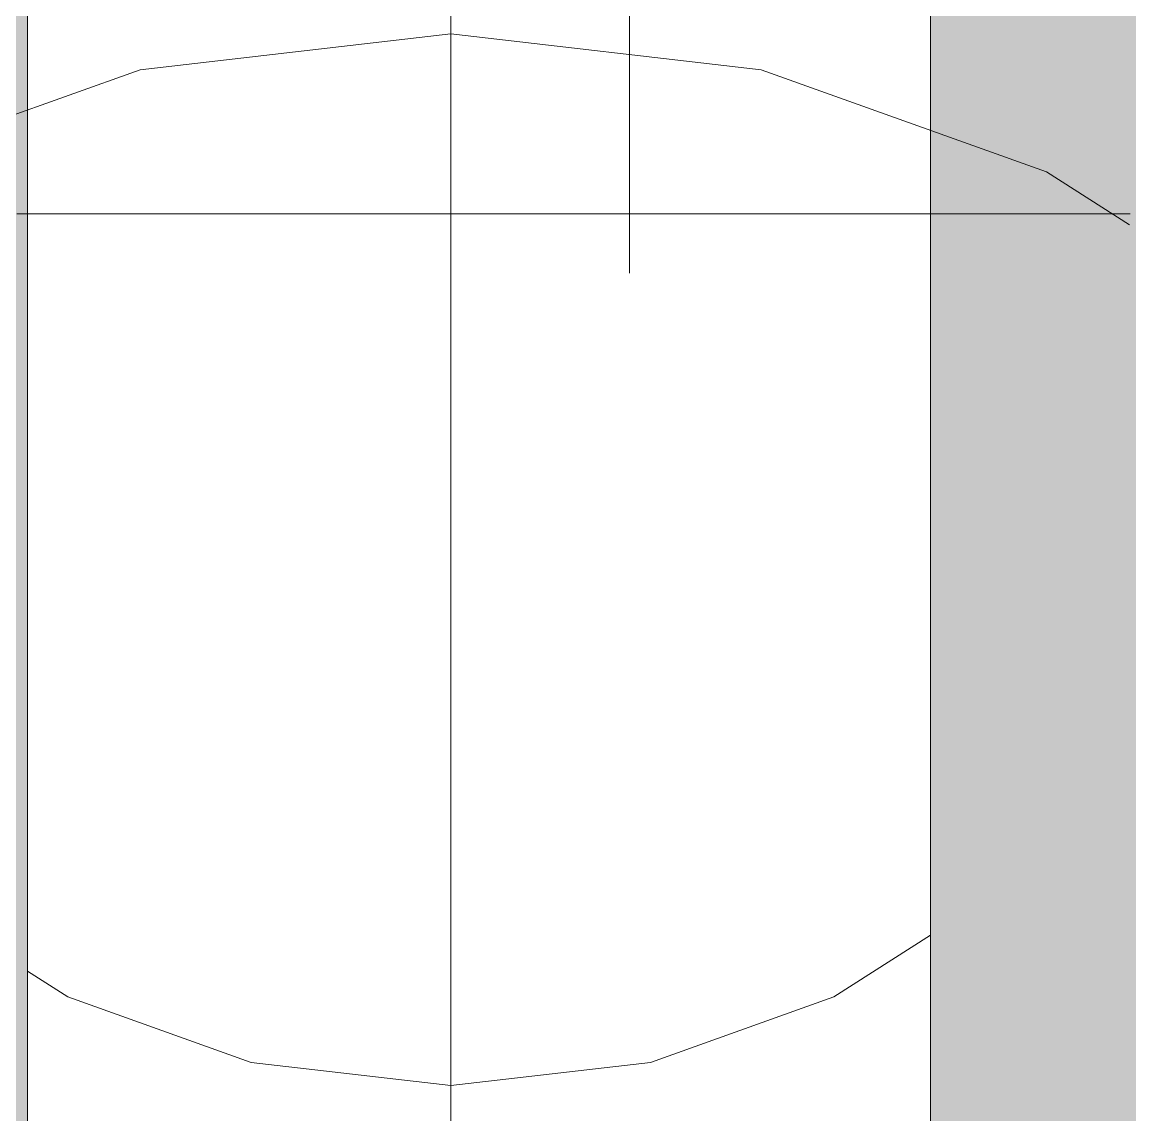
# Model space of a CAD drawing. Header units: inches. Extents: x -4266 to -1814, y 9706 to 12441.
# Drawn here: x -2764.59 to -2749.87, y 9949.82 to 9964.33 of the extents above; entities that cross this region are included whole.
import ezdxf

# ---------------------------------------------------------------- set-up
doc = ezdxf.new("R2010")
doc.units = ezdxf.units.IN
doc.header["$MEASUREMENT"] = 0
for name, color, linetype, lineweight in [('0-1', 7, 'Continuous', 5), ('0-3', 7, 'Continuous', 9), ('A-DETL-GENF-2', 253, 'Continuous', 9), ('A-WALL-3', 10, 'Continuous', 13), ('A-WALL-4', 254, 'Continuous', 5)]:
    doc.layers.add(name, color=color, linetype=linetype, lineweight=lineweight)

# ---------------------------------------------------------------- blocks, each defined once
blk = doc.blocks.new('daphne 26070 - daphne 26070-V184-FLOOR PLAN - 1ST FLOOR')
at = {"layer": 'A-DETL-GENF-2'}
for p, q in [((0, -16.67), (0, -15.147)), ((0, -15.174), (0, -16.119)), ((0, -16.119), (0, -16.198)), ((0, -16.198), (0, -16.67)), ((0, -16.992), (0, -16.513)), ((0, -16.513), (0, -17.143)), ((0, -17.064), (0, -16.592)), ((0, -16.592), (0, -16.992)), ((0, -16.67), (0, -17.931)), ((0, -17.458), (0, -16.67)), ((0, -17.458), (0, -17.064)), ((0, -17.143), (0, -17.616)), ((0, -17.931), (0, -17.458)), ((0, -17.458), (0, -18.482)), ((0, -19.191), (0, -17.458)), ((0, -17.616), (0, -17.458)), ((0, -17.694), (0, -17.537)), ((0, -17.537), (0, -18.088)), ((0, -18.325), (0, -17.694)), ((0, -18.088), (0, -18.682)), ((0, -18.482), (0, -18.325)), ((0, -18.682), (0, -19.191))]:
    blk.add_line(p, q, dxfattribs=at)
blk = doc.blocks.new('gold flame spirea 26749 - gold flame spirea 26749-V185-FLOOR PLAN - 1ST FLOOR')
at = {"layer": 'A-DETL-GENF-2'}
for p, q in [((0, 9.447), (0, -11.282)), ((0, 2.177), (0, 2.738)), ((0, 1.925), (0, 2.177)), ((0, 1.675), (0, 1.925)), ((0, 1.861), (0, 1.886)), ((0, 1.886), (0, 1.883)), ((0, 1.883), (0, 1.858)), ((0, 1.76), (0, 1.861)), ((0, 1.858), (0, 1.818)), ((0, 1.818), (0, 1.72)), ((0, 1.632), (0, 1.76)), ((0, 1.72), (0, 1.675)), ((0, 1.35), (0, 1.632)), ((0, 1.028), (0, 1.396)), ((0, 1.396), (0, 1.024)), ((0, 1.224), (0, 1.35)), ((0, 1.126), (0, 1.224)), ((0, 1.07), (0, 1.126)), ((0, 0.965), (0, 1.07)), ((0, 0.729), (0, 1.028)), ((0, 1.024), (0, 0.897)), ((0, 0.937), (0, 0.965)), ((0, 0.918), (0, 0.937)), ((0, 0.759), (0, 0.931)), ((0, 0.931), (0, 0.915)), ((0, 0.915), (0, 0.918)), ((0, 0.897), (0, 0.789)), ((0, 0.789), (0, 0.686)), ((0, 0.617), (0, 0.759)), ((0, 0.255), (0, 0.729)), ((0, 0.686), (0, 0.577)), ((0, 0.498), (0, 0.617)), ((0, 0.577), (0, 0.293)), ((0, 0.393), (0, 0.498)), ((0, 0.296), (0, 0.393)), ((0, -0.1), (0, 0.372)), ((0, 0.372), (0, 0.255)), ((0, 0.199), (0, 0.296)), ((0, 0.293), (0, 0.093)), ((0, 0.255), (0, 0.138)), ((0, 0.038), (0, 0.255)), ((0, 0.093), (0, 0.199)), ((-5.767, 0), (-5.584, 0)), ((6.375, 0), (-5.625, 0)), ((-5.584, 0), (-5.548, 0)), ((-5.548, 0), (-5.522, 0)), ((-5.522, 0), (-5.502, 0)), ((-5.502, 0), (-5.461, 0)), ((-5.461, 0), (-5.444, 0)), ((-5.444, 0), (-5.212, 0)), ((-5.212, 0), (-5.051, 0)), ((-5.051, 0), (-4.913, 0)), ((-4.913, 0), (-4.75, 0)), ((-4.75, 0), (-4.513, 0)), ((-4.513, 0), (-4.156, 0)), ((-4.156, 0), (-3.629, 0)), ((-3.629, 0), (-3.554, 0)), ((-3.554, 0), (-3.511, 0)), ((-3.511, 0), (-3.485, 0)), ((-3.485, 0), (-3.455, 0)), ((-3.455, 0), (-3.403, 0)), ((-3.403, 0), (-3.313, 0)), ((-3.313, 0), (-3.164, 0)), ((-3.184, 0), (-3.211, 0)), ((-3.211, 0), (-3.118, 0)), ((-3.191, 0), (-3.198, 0)), ((-3.198, 0), (-3.192, 0)), ((-3.192, 0), (-3.183, 0)), ((-3.164, 0), (-3.191, 0)), ((-3.177, 0), (-3.184, 0)), ((-3.183, 0), (-3.177, 0)), ((-3.118, 0), (-3.005, 0)), ((-3.005, 0), (-2.88, 0)), ((-2.88, 0), (-2.75, 0)), ((-2.75, 0), (-2.625, 0)), ((-2.625, 0), (-2.512, 0)), ((-2.512, 0), (-2.42, 0)), ((-2.42, 0), (-2.304, 0)), ((-2.304, 0), (-2.218, 0)), ((-2.218, 0), (-2.151, 0)), ((-2.151, 0), (-2.093, 0)), ((-2.093, 0), (-2.032, 0)), ((-2.032, 0), (-1.861, 0)), ((-1.861, 0), (-1.744, 0)), ((-1.744, 0), (-1.659, 0)), ((-1.533, 0), (-1.675, 0)), ((-1.675, 0), (-1.325, 0)), ((-1.659, 0), (-1.595, 0)), ((-1.595, 0), (-1.542, 0)), ((-1.542, 0), (-1.491, 0)), ((-1.483, 0), (-1.533, 0)), ((-1.491, 0), (-1.43, 0)), ((-1.423, 0), (-1.483, 0)), ((-1.43, 0), (-1.349, 0)), ((-1.256, 0), (-1.423, 0)), ((-1.349, 0), (-1.348, 0)), ((-1.348, 0), (-1.317, 0)), ((-1.325, 0), (-1.073, 0)), ((-1.317, 0), (-1.27, 0)), ((-1.27, 0), (-1.225, 0)), ((-1.202, 0), (-1.256, 0)), ((-1.225, 0), (-1.197, 0)), ((-1.197, 0), (-1.202, 0)), ((-1.073, 0), (-0.872, 0)), ((-0.872, 0), (-0.675, 0)), ((-0.497, 0), (-0.744, 0)), ((-0.744, 0), (-0.465, 0)), ((-0.675, 0), (-0.1, 0)), ((-0.294, 0), (-0.497, 0)), ((-0.465, 0), (-0.196, 0)), ((-0.127, 0), (-0.294, 0)), ((-0.196, 0), (0.038, 0)), ((0.014, 0), (-0.127, 0)), ((-0.1, 0), (0.372, 0)), ((0, 0.138), (0, 0.014)), ((0, -0.196), (0, 0.038)), ((0, 0.014), (0, -0.127)), ((0.138, 0), (0.014, 0)), ((0.038, 0), (0.255, 0)), ((0.293, 0), (0.093, 0)), ((0.093, 0), (0.199, 0)), ((0.255, 0), (0.138, 0)), ((0.199, 0), (0.296, 0)), ((0.372, 0), (0.255, 0)), ((0.255, 0), (0.729, 0)), ((0.577, 0), (0.293, 0)), ((0.296, 0), (0.393, 0)), ((0.393, 0), (0.498, 0)), ((0.498, 0), (0.617, 0)), ((0.686, 0), (0.577, 0)), ((0.617, 0), (0.759, 0)), ((0.789, 0), (0.686, 0)), ((0.729, 0), (1.028, 0)), ((0.759, 0), (0.931, 0)), ((0.897, 0), (0.789, 0)), ((1.024, 0), (0.897, 0)), ((0.931, 0), (0.915, 0)), ((0.915, 0), (0.918, 0)), ((0.918, 0), (0.937, 0)), ((0.937, 0), (0.965, 0)), ((0.965, 0), (1.07, 0)), ((1.396, 0), (1.024, 0)), ((1.028, 0), (1.396, 0)), ((1.07, 0), (1.126, 0)), ((1.126, 0), (1.224, 0)), ((1.224, 0), (1.35, 0)), ((1.35, 0), (1.632, 0)), ((1.632, 0), (1.76, 0)), ((1.72, 0), (1.675, 0)), ((1.675, 0), (1.925, 0)), ((1.818, 0), (1.72, 0)), ((1.76, 0), (1.861, 0)), ((1.858, 0), (1.818, 0)), ((1.883, 0), (1.858, 0)), ((1.861, 0), (1.886, 0)), ((1.886, 0), (1.883, 0)), ((1.925, 0), (2.177, 0)), ((2.177, 0), (2.738, 0)), ((2.885, 0), (2.699, 0)), ((2.699, 0), (2.94, 0)), ((2.738, 0), (3.072, 0)), ((3.065, 0), (2.885, 0)), ((2.94, 0), (3.19, 0)), ((3.23, 0), (3.065, 0)), ((3.072, 0), (3.458, 0)), ((3.19, 0), (3.441, 0)), ((3.382, 0), (3.23, 0)), ((3.523, 0), (3.382, 0)), ((3.441, 0), (3.687, 0)), ((3.458, 0), (3.909, 0)), ((3.656, 0), (3.523, 0)), ((3.783, 0), (3.656, 0)), ((3.687, 0), (3.921, 0)), ((3.909, 0), (3.783, 0)), ((3.921, 0), (4.137, 0)), ((4.137, 0), (4.327, 0)), ((4.327, 0), (4.521, 0)), ((4.521, 0), (4.672, 0)), ((4.672, 0), (4.797, 0)), ((4.797, 0), (4.914, 0)), ((4.914, 0), (5.041, 0)), ((4.972, 0), (4.932, 0)), ((4.932, 0), (5.816, 0)), ((4.992, 0), (4.972, 0)), ((5, 0), (4.992, 0)), ((5.004, 0), (5, 0)), ((5.012, 0), (5.004, 0)), ((5.031, 0), (5.012, 0)), ((5.072, 0), (5.031, 0)), ((5.041, 0), (5.197, 0)), ((5.139, 0), (5.072, 0)), ((5.185, 0), (5.139, 0)), ((5.22, 0), (5.185, 0)), ((5.197, 0), (5.397, 0)), ((5.25, 0), (5.22, 0)), ((5.284, 0), (5.25, 0)), ((5.331, 0), (5.284, 0)), ((5.397, 0), (5.331, 0)), ((5.75, 0), (5.712, 0)), ((5.712, 0), (6.165, 0)), ((5.765, 0), (5.75, 0)), ((5.763, 0), (5.762, 0)), ((5.762, 0), (5.766, 0)), ((5.778, 0), (5.763, 0)), ((5.766, 0), (5.765, 0)), ((5.816, 0), (5.778, 0)), ((6.165, 0), (6.592, 0)), ((6.592, 0), (7.009, 0)), ((7.009, 0), (7.427, 0)), ((7.427, 0), (7.863, 0)), ((7.863, 0), (8.329, 0)), ((8.329, 0), (8.841, 0)), ((8.841, 0), (9.027, 0)), ((0, -0.675), (0, -0.1)), ((0, -0.127), (0, -0.294)), ((0, -0.465), (0, -0.196)), ((0, -0.294), (0, -0.497)), ((0, -0.744), (0, -0.465)), ((0, -0.497), (0, -0.744)), ((0, -0.872), (0, -0.675)), ((0, -1.073), (0, -0.872)), ((0, -1.325), (0, -1.073)), ((0, -1.225), (0, -1.197)), ((0, -1.197), (0, -1.202)), ((0, -1.202), (0, -1.256)), ((0, -1.27), (0, -1.225)), ((0, -1.256), (0, -1.423)), ((0, -1.317), (0, -1.27)), ((0, -1.348), (0, -1.317)), ((0, -1.675), (0, -1.325)), ((0, -1.349), (0, -1.348)), ((0, -1.43), (0, -1.349)), ((0, -1.423), (0, -1.483)), ((0, -1.491), (0, -1.43)), ((0, -1.483), (0, -1.533)), ((0, -1.542), (0, -1.491)), ((0, -1.533), (0, -1.675)), ((0, -1.595), (0, -1.542)), ((0, -1.659), (0, -1.595)), ((0, -1.744), (0, -1.659)), ((0, -1.861), (0, -1.744)), ((0, -2.032), (0, -1.861)), ((0, -2.093), (0, -2.032)), ((0, -2.151), (0, -2.093)), ((0, -2.218), (0, -2.151)), ((0, -2.304), (0, -2.218)), ((0, -2.42), (0, -2.304)), ((0, -2.512), (0, -2.42)), ((0, -2.625), (0, -2.512)), ((0, -2.75), (0, -2.625)), ((0, -2.88), (0, -2.75)), ((0, -3.005), (0, -2.88)), ((0, -3.118), (0, -3.005)), ((0, -3.211), (0, -3.118)), ((0, -3.313), (0, -3.164)), ((0, -3.164), (0, -3.191)), ((0, -3.183), (0, -3.177)), ((0, -3.177), (0, -3.184)), ((0, -3.192), (0, -3.183)), ((0, -3.184), (0, -3.211)), ((0, -3.191), (0, -3.198)), ((0, -3.198), (0, -3.192)), ((0, -3.403), (0, -3.313)), ((0, -3.455), (0, -3.403)), ((0, -3.485), (0, -3.455)), ((0, -3.511), (0, -3.485)), ((0, -3.554), (0, -3.511)), ((0, -3.629), (0, -3.554)), ((0, -4.156), (0, -3.629)), ((0, -4.513), (0, -4.156)), ((0, -4.75), (0, -4.513)), ((0, -4.913), (0, -4.75)), ((0, -5.051), (0, -4.913)), ((0, -5.212), (0, -5.051)), ((0, -5.444), (0, -5.212)), ((0, -5.461), (0, -5.444)), ((0, -5.502), (0, -5.461)), ((0, -5.522), (0, -5.502)), ((0, -5.548), (0, -5.522)), ((0, -5.584), (0, -5.548)), ((0, -5.767), (0, -5.584)), ((0, -5.923), (0, -5.767)), ((0, -6.065), (0, -5.923)), ((0, -6.209), (0, -6.065)), ((0, -6.368), (0, -6.209)), ((0, -6.558), (0, -6.368)), ((0, -6.793), (0, -6.558)), ((0, -6.993), (0, -6.793)), ((0, -7.1), (0, -6.993)), ((0, -7.219), (0, -7.1)), ((0, -7.358), (0, -7.219)), ((0, -7.524), (0, -7.358)), ((0, -7.724), (0, -7.524)), ((0, -7.661), (0, -7.656)), ((0, -7.656), (0, -7.677)), ((0, -7.691), (0, -7.661)), ((0, -7.677), (0, -7.724)), ((0, -7.743), (0, -7.691)), ((0, -7.724), (0, -7.829)), ((0, -7.825), (0, -7.724)), ((0, -7.817), (0, -7.743)), ((0, -7.91), (0, -7.817)), ((0, -7.894), (0, -7.825)), ((0, -7.829), (0, -7.898)), ((0, -7.93), (0, -7.894)), ((0, -7.898), (0, -7.931)), ((0, -8.655), (0, -7.91)), ((0, -7.931), (0, -7.93)), ((0, -8.851), (0, -8.655)), ((0, -9.09), (0, -8.851)), ((0, -9.177), (0, -9.09)), ((0, -9.274), (0, -9.177)), ((0, -9.402), (0, -9.274)), ((0, -9.585), (0, -9.402)), ((0, -9.481), (0, -9.446)), ((0, -9.446), (0, -9.486)), ((0, -9.565), (0, -9.481)), ((0, -9.486), (0, -9.506)), ((0, -9.506), (0, -9.514)), ((0, -9.514), (0, -9.517)), ((0, -9.517), (0, -9.525)), ((0, -9.525), (0, -9.545)), ((0, -9.545), (0, -9.585)), ((0, -9.675), (0, -9.565)), ((0, -9.79), (0, -9.675)), ((5.09, -10.401), (6.375, -9.584)), ((0, -9.89), (0, -9.79)), ((0, -9.953), (0, -9.89)), ((0, -9.957), (0, -9.953)), ((0, -11.074), (0, -9.957)), ((-5.625, -10.061), (-5.09, -10.401)), ((-5.09, -10.401), (-2.653, -11.273)), ((2.653, -11.273), (5.09, -10.401)), ((0, -10.838), (0, -10.829)), ((0, -10.829), (0, -10.867)), ((0, -10.896), (0, -10.838)), ((0, -10.867), (0, -10.95)), ((0, -11.005), (0, -10.896)), ((0, -10.95), (0, -11.074)), ((0, -11.167), (0, -11.005)), ((0, -11.289), (0, -11.167)), ((-2.653, -11.273), (0, -11.579)), ((0, -11.579), (2.653, -11.273)), ((0, -11.282), (0, -11.443)), ((0, -11.385), (0, -11.289)), ((0, -11.468), (0, -11.385)), ((0, -11.443), (0, -11.544)), ((0, -11.52), (0, -11.445)), ((0, -11.445), (0, -11.532)), ((0, -11.55), (0, -11.468)), ((0, -11.673), (0, -11.493)), ((0, -11.493), (0, -11.518)), ((0, -11.518), (0, -11.549)), ((0, -11.575), (0, -11.52)), ((0, -11.532), (0, -11.633)), ((0, -11.544), (0, -11.595)), ((0, -11.549), (0, -11.589)), ((0, -11.644), (0, -11.55)), ((0, -11.603), (0, -11.575)), ((0, -11.589), (0, -11.642)), ((0, -11.595), (0, -11.603)), ((0, -11.633), (0, -11.74)), ((0, -11.642), (0, -11.711)), ((0, -11.76), (0, -11.644)), ((0, -11.813), (0, -11.673)), ((0, -11.711), (0, -11.8)), ((0, -11.74), (0, -11.843)), ((0, -11.912), (0, -11.76)), ((0, -11.8), (0, -11.912)), ((0, -11.923), (0, -11.813)), ((0, -11.843), (0, -11.935)), ((0, -12.014), (0, -11.923)), ((0, -11.935), (0, -12.006))]:
    blk.add_line(p, q, dxfattribs=at)
blk = doc.blocks.new('switchgrass 26764 - switchgrass 26764-V166-FLOOR PLAN - 1ST FLOOR')
at = {"layer": 'A-DETL-GENF-2'}
for p, q in [((0, 0.772), (0, -4.66)), ((0, -4.37), (0, -3.547)), ((0, -5.574), (0, -4.37)), ((0, -6.442), (0, -4.415)), ((0, -4.415), (0, -7.6)), ((0, -4.66), (0, -4.807)), ((0, -4.807), (0, -4.907)), ((0, -4.85), (0, -4.831)), ((0, -4.831), (0, -5.284)), ((0, -5.465), (0, -4.85)), ((0, -4.907), (0, -4.97)), ((0, -4.97), (0, -5.002)), ((0, -5), (0, -4.995)), ((0, -4.995), (0, -5.093)), ((0, -5.012), (0, -5)), ((0, -5.002), (0, -5.012)), ((0, -5.093), (0, -5.217)), ((0, -5.217), (0, -5.639)), ((0, -5.284), (0, -5.443)), ((0, -5.443), (0, -8.185)), ((0, -6.038), (0, -5.465)), ((0, -6.354), (0, -5.574)), ((0, -5.639), (0, -5.764)), ((0, -5.764), (0, -5.863)), ((0, -5.863), (0, -5.858)), ((0, -5.858), (0, -6.098)), ((0, -6.55), (0, -6.038)), ((0, -6.098), (0, -6.531)), ((0, -7.479), (0, -6.354)), ((0, -7.41), (0, -6.442)), ((0, -8.464), (0, -6.519)), ((0, -6.519), (0, -6.947)), ((0, -6.531), (0, -7.298)), ((0, -6.981), (0, -6.55)), ((0, -6.947), (0, -7.639)), ((0, -7.312), (0, -6.981)), ((0, -8.324), (0, -7.166)), ((0, -7.166), (0, -7.476)), ((0, -7.298), (0, -8.491)), ((0, -7.525), (0, -7.312)), ((0, -8.805), (0, -7.41)), ((0, -8.084), (0, -7.456)), ((0, -7.456), (0, -10.496)), ((0, -7.476), (0, -7.888)), ((0, -8.78), (0, -7.479)), ((0, -7.6), (0, -7.525)), ((0, -7.639), (0, -8.519)), ((0, -7.888), (0, -8.493)), ((0, -8.98), (0, -8.084)), ((0, -8.185), (0, -8.469)), ((0, -9.181), (0, -8.324)), ((0, -8.324), (0, -8.414)), ((0, -10.483), (0, -8.324)), ((0, -8.936), (0, -8.324)), ((0, -8.324), (0, -9.048)), ((0, -8.414), (0, -9.488)), ((0, -8.469), (0, -8.464)), ((0, -8.491), (0, -10.206)), ((0, -8.493), (0, -9.308)), ((0, -8.519), (0, -9.507)), ((0, -10.088), (0, -8.78)), ((0, -10.417), (0, -8.805)), ((0, -9.575), (0, -8.936)), ((0, -9.145), (0, -8.98)), ((0, -9.048), (0, -11.654)), ((0, -9.193), (0, -9.145)), ((0, -10.076), (0, -9.181)), ((0, -9.631), (0, -9.193)), ((0, -9.308), (0, -10.348)), ((0, -9.488), (0, -9.868)), ((0, -9.507), (0, -10.527)), ((0, -10.197), (0, -9.575)), ((0, -10.153), (0, -9.631)), ((0, -9.868), (0, -10.265)), ((0, -10.947), (0, -10.076)), ((0, -11.232), (0, -10.088)), ((0, -10.221), (0, -10.153)), ((0, -10.758), (0, -10.197)), ((0, -10.206), (0, -10.221)), ((0, -10.265), (0, -14.289)), ((0, -10.348), (0, -11.631)), ((0, -12.037), (0, -10.417)), ((0, -10.978), (0, -10.483)), ((0, -10.496), (0, -12.667)), ((0, -10.527), (0, -11.501)), ((0, -11.214), (0, -10.758)), ((0, -11.799), (0, -10.933)), ((0, -10.933), (0, -11.603)), ((0, -11.733), (0, -10.947)), ((0, -11.54), (0, -10.978)), ((0, -11.52), (0, -11.214)), ((0, -12.043), (0, -11.232)), ((0, -11.501), (0, -12.351)), ((0, -11.631), (0, -11.52)), ((0, -11.829), (0, -11.54)), ((0, -11.603), (0, -12.246)), ((0, -11.654), (0, -11.799)), ((0, -12.372), (0, -11.733)), ((0, -12.976), (0, -11.829)), ((0, -13.454), (0, -12.037)), ((0, -12.351), (0, -12.043)), ((0, -12.246), (0, -12.844)), ((0, -12.8), (0, -12.372)), ((0, -12.667), (0, -12.957)), ((0, -12.957), (0, -12.8)), ((0, -12.844), (0, -13.378)), ((0, -13.295), (0, -12.976)), ((0, -13.61), (0, -13.295)), ((0, -13.378), (0, -13.828)), ((0, -14.458), (0, -13.454)), ((0, -13.936), (0, -13.61)), ((0, -13.828), (0, -14.405)), ((0, -14.289), (0, -13.936)), ((0, -14.405), (0, -14.839)), ((0, -14.839), (0, -14.458)), ((-9.022, -15.478), (-7.918, -16.181)), ((-7.918, -16.181), (-4.127, -17.537)), ((4.127, -17.537), (7.918, -16.181)), ((-4.127, -17.537), (0, -18.013)), ((0, -18.013), (4.127, -17.537))]:
    blk.add_line(p, q, dxfattribs=at)
blk = doc.blocks.new('CTR - 1st Phase - Shell_rvt-1-FLOOR PLAN - 1ST FLOOR')
at = {"layer": 'A-WALL-4'}
for points in [[(-2764.524, 9939.189), (-2764.524, 10009.089), (-2768.774, 10009.089), (-2768.774, 9939.189)], [(-2752.524, 9943.439), (-2748.274, 9943.439), (-2748.274, 10009.089), (-2752.524, 10009.089), (-2752.524, 9943.886)]]:
    blk.add_hatch(color=256, dxfattribs=at).paths.add_polyline_path(points, flags=0)
at = {"layer": 'A-WALL-3'}
for p, q in [((-2764.524, 10009.089), (-2764.524, 9943.439)), ((-2752.524, 9943.439), (-2752.524, 10009.089))]:
    blk.add_line(p, q, dxfattribs=at)
at = {"layer": '0-3'}
for name, p in [('daphne 26070 - daphne 26070-V184-FLOOR PLAN - 1ST FLOOR', (-2756.523, 9980.189)), ('gold flame spirea 26749 - gold flame spirea 26749-V185-FLOOR PLAN - 1ST FLOOR', (-2758.899, 9961.789))]:
    blk.add_blockref(name, p, dxfattribs=at)
at = {"layer": '0-3', "rotation": 180}
blk.add_blockref('switchgrass 26764 - switchgrass 26764-V166-FLOOR PLAN - 1ST FLOOR', (-2758.899, 9946.164), dxfattribs=at)

msp = doc.modelspace()

# ---------------------------------------------------------------- block references
at = {"layer": '0-1'}
msp.add_blockref('CTR - 1st Phase - Shell_rvt-1-FLOOR PLAN - 1ST FLOOR', (0, 0), dxfattribs=at)

doc.saveas('drawing.dxf')
